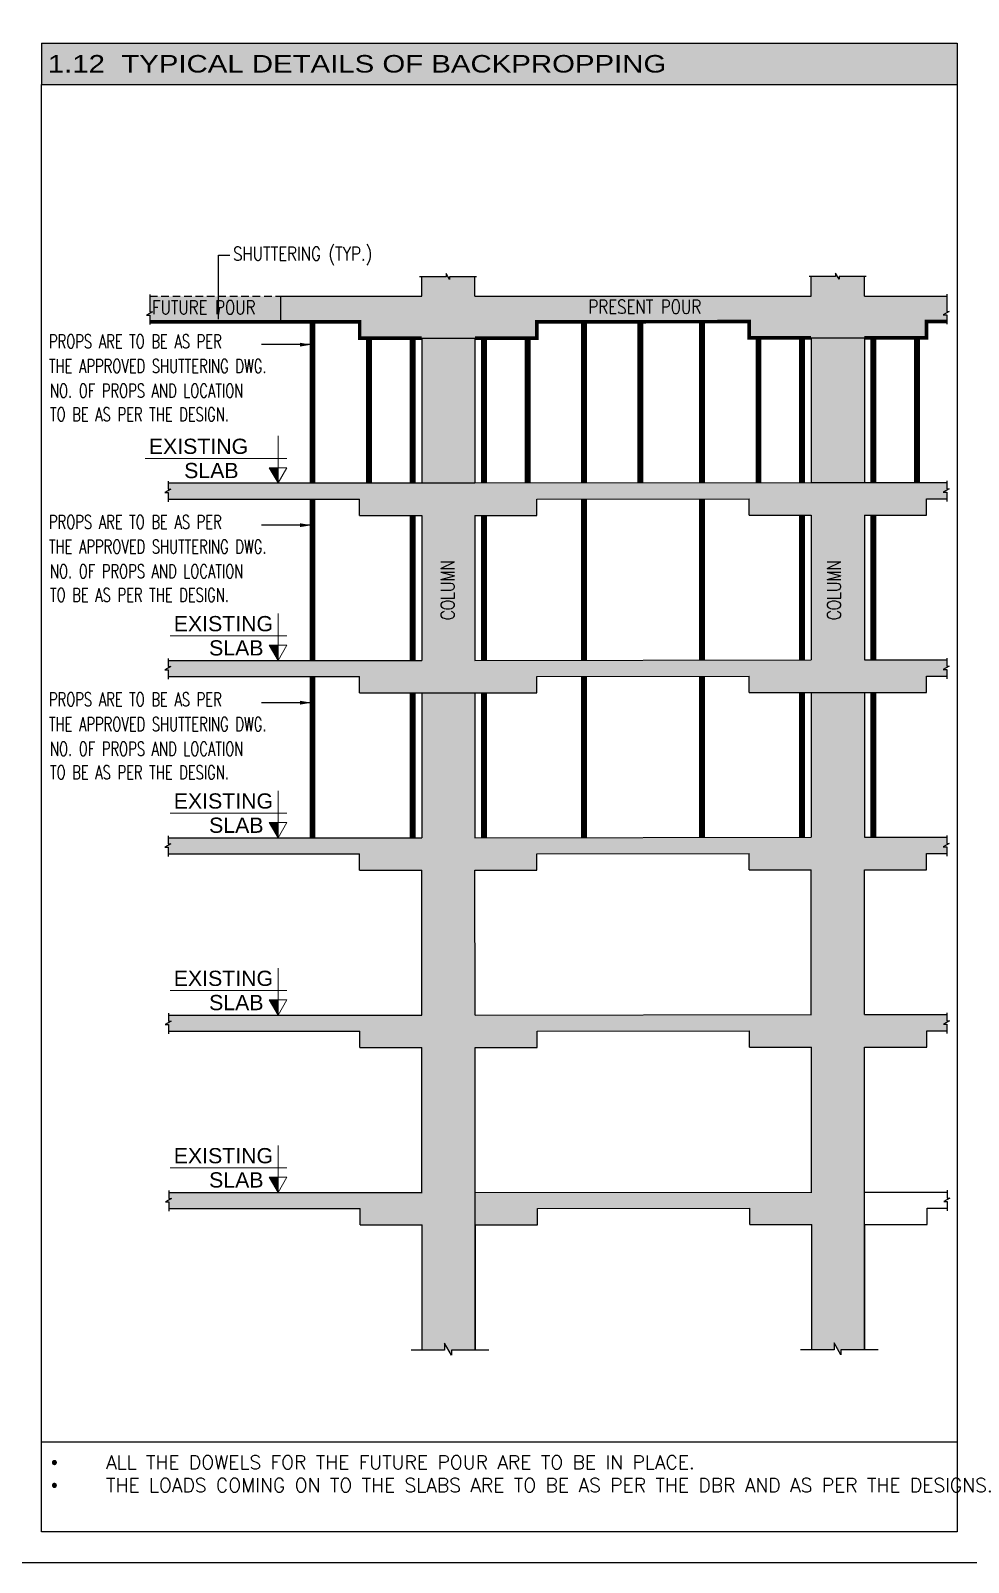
# Model space of a CAD drawing. Header units: inches. Extents: x 74008 to 297778, y 30011 to 129011.
# Drawn here: x 126220 to 144687, y 30011 to 60168 of the extents above; entities that cross this region are included whole.
import ezdxf

# ---------------------------------------------------------------- set-up
doc = ezdxf.new("R2010")
doc.units = ezdxf.units.IN
doc.header["$MEASUREMENT"] = 0
doc.linetypes.add('HIDDEN', pattern=[0.375, 0.25, -0.125])
for name, color, linetype in [('BEAM', 7, 'Continuous'), ('BEAM_DETAILING_DIMENSION_ARROW', 9, 'Continuous'), ('BEAM_SCHEDULE', 7, 'Continuous'), ('BEAM_STEEL_TEXT', 7, 'Continuous'), ('BORDER', 5, 'Continuous'), ('TEXT', 7, 'Continuous')]:
    doc.layers.add(name, color=color, linetype=linetype)
doc.layers.add('Level', color=1, linetype='Continuous', lineweight=15)
doc.layers.add('SOLID', color=11, linetype='Continuous', lineweight=15)
doc.styles.add('ARIAL', font='arial.ttf')
doc.styles.add('ROMANS', font='romans.shx')
doc.dimstyles.new('DIM-150', dxfattribs={"dimscale": 150, "dimtxt": 1.8, "dimasz": 1.25, "dimexe": 1, "dimexo": 1, "dimgap": 1, "dimtad": 1, "dimdec": 0, "dimzin": 0, "dimdsep": 46, "dimtxsty": 'ROMANS', "dimblk2": 'DOT', "dimcen": 0.0625, "dimdle": 0.5, "dimclrd": 9, "dimclre": 9, "dimclrt": 7, "dimadec": 0, "dimazin": 0, "dimtfac": 1, "dimtdec": 0, "dimtmove": 0, "dimatfit": 3, "dimfxl": 0, "dimtolj": 1, "dimtzin": 3, "dimarcsym": 0})

# ---------------------------------------------------------------- blocks, each defined once
blk = doc.blocks.new('*T112')
at = {"layer": 'BEAM_SCHEDULE', "color": 4}
for p, q in [((0, 0), (18036, 0)), ((0, 0), (0, -810)), ((18036, 0), (18036, -810)), ((0, -810), (18036, -810))]:
    blk.add_line(p, q, dxfattribs=at)
at = {"layer": 'BEAM_SCHEDULE', "color": 58}
blk.add_solid([(0, 0), (0, -810), (18036, 0), (18036, -810)], dxfattribs=at)
at = {"layer": 'BEAM_SCHEDULE', "color": 3, "insert": (126, -405), "char_height": 345, "width": 17784.35, "attachment_point": 4, "style": 'ARIAL'}
blk.add_mtext('{\\W1.2;1.12  TYPICAL DETAILS OF BACKPROPPING}', dxfattribs=at)
blk = doc.blocks.new('_DOT')
at = {"color": 0, "linetype": 'ByBlock'}
blk.add_line((-0.5, 0), (-1, 0), dxfattribs=at)
at = {"color": 0, "linetype": 'ByBlock', "const_width": 0.5}
blk.add_lwpolyline([(-0.25, 0, 1), (0.25, 0, 1)], format="xyb", close=True, dxfattribs=at)

msp = doc.modelspace()

# ---------------------------------------------------------------- hatches: boundary and pattern name
at = {"layer": 'Level'}
for points in [[(130918.6, 51562.1), (131092, 51562.1), (131092, 51261.7)], [(130918.6, 48070.5), (131092, 48070.5), (131092, 47770.1)], [(130918.6, 44578.9), (131092, 44578.9), (131092, 44278.5)], [(130918.6, 41087.3), (131092, 41087.3), (131092, 40787)], [(130918.6, 37595.8), (131092, 37595.8), (131092, 37295.4)]]:
    msp.add_hatch(color=11, dxfattribs=at).paths.add_polyline_path(points)
at = {"layer": 'SOLID'}
msp.add_hatch(color=256, dxfattribs=at).paths.add_polyline_path([(143860.3, 54440.3), (144259.8, 54440.3), (144259.8, 54570.8), (144192.7, 54570.8), (144311.1, 54637.9), (144259.8, 54637.9), (144259.8, 54936.9), (142638.2, 54936.9), (142638.2, 55329.1), (142139.1, 55329.1), (142139.1, 55277.8), (142072.1, 55396.2), (142072.1, 55329.1), (141590.7, 55329.1), (141590.7, 54936.9), (134968.4, 54936.9), (134968.4, 55322), (134469.3, 55322), (134469.3, 55270.7), (134402.3, 55389.1), (134402.3, 55322), (133920.9, 55322), (133920.9, 54936.9), (131147, 54936.9), (131147, 54433.2), (132698.8, 54433.2), (132698.8, 54113.1), (133920.9, 54113.1), (134968.4, 54113.1), (136190.4, 54113.1), (136190.4, 54433.2), (140368.7, 54440.3), (140368.7, 54120.2), (141590.7, 54120.2), (142638.2, 54120.2), (143860.3, 54120.2)])
h = msp.add_hatch(color=256, dxfattribs=at)
h.paths.add_polyline_path([(131147, 54936.9), (128567.2, 54936.9), (128567.2, 54630.8), (128618.6, 54630.8), (128500.2, 54563.8), (128567.2, 54563.8), (128567.2, 54433.2), (131147, 54433.2)])
h.paths.add_polyline_path([(128585.7, 54515.7), (130962.9, 54515.7), (130962.9, 54920.7), (128585.7, 54920.7)], flags=24)
h = msp.add_hatch(color=256, dxfattribs=at)
h.paths.add_polyline_path([(134968.4, 54113.1), (133920.9, 54113.1), (133920.9, 51261.7), (134968.4, 51261.7)])
h.paths.add_polyline_path([(142638.2, 54120.2), (141590.7, 54120.2), (141590.7, 51268.8), (142638.2, 51268.8)])
h = msp.add_hatch(color=256, dxfattribs=at)
h.paths.add_polyline_path([(143860.3, 50948.7), (144259.8, 50948.7), (144259.8, 51079.3), (144192.8, 51079.3), (144311.1, 51146.3), (144259.8, 51146.3), (144259.8, 51268.8), (142638.2, 51268.8), (141590.7, 51268.8), (134968.4, 51261.7), (133920.9, 51261.7), (128928.1, 51261.7), (128928.1, 51139.2), (128979.4, 51139.2), (128861, 51072.2), (128928.1, 51072.2), (128928.1, 50941.6), (132698.8, 50941.6), (132698.8, 50621.6), (133920.9, 50621.6), (133920.9, 47770.1), (128928.1, 47770.1), (128928.1, 47647.7), (128979.4, 47647.7), (128861, 47580.6), (128928.1, 47580.6), (128928.1, 47450.1), (132698.8, 47450.1), (132698.8, 47130), (133920.9, 47130), (134968.4, 47130), (136190.4, 47130), (136190.4, 47450.1), (140368.7, 47457.1), (140368.7, 47137.1), (141590.7, 47137.1), (142638.2, 47137.1), (143860.3, 47137.1), (143860.3, 47457.1), (144259.8, 47457.1), (144259.8, 47587.7), (144192.8, 47587.7), (144311.1, 47654.7), (144259.8, 47654.7), (144259.8, 47777.2), (142638.2, 47777.2), (142638.2, 50628.6), (143860.3, 50628.6)])
h.paths.add_polyline_path([(134968.4, 50621.6), (136190.4, 50621.6), (136190.4, 50941.6), (140368.7, 50948.7), (140368.7, 50628.6), (141590.7, 50628.6), (141590.7, 47777.2), (134968.4, 47770.1)], flags=16)
h.paths.add_polyline_path([(142241.6, 48525.8), (142241.6, 49905.3), (141836.6, 49905.3), (141836.6, 48525.8)], flags=24)
h.paths.add_polyline_path([(134637.7, 48525.8), (134637.7, 49905.3), (134232.7, 49905.3), (134232.7, 48525.8)], flags=24)
h = msp.add_hatch(color=256, dxfattribs=at)
h.paths.add_polyline_path([(134968.4, 47130), (133920.9, 47130), (133920.9, 44278.5), (128928.1, 44278.5), (128928.1, 44156.1), (128979.4, 44156.1), (128861, 44089), (128928.1, 44089), (128928.1, 43958.5), (132698.8, 43958.5), (132698.8, 43638.4), (133920.9, 43638.4), (133920.9, 40787), (128934, 40787), (128934, 40664.5), (128985.3, 40664.5), (128866.9, 40597.5), (128934, 40597.5), (128934, 40466.9), (132704.8, 40466.9), (132704.8, 40146.8), (133926.8, 40146.8), (133926.8, 37295.4), (128939.9, 37295.4), (128939.9, 37173), (128991.2, 37173), (128872.8, 37105.9), (128939.9, 37105.9), (128939.9, 36975.3), (132710.7, 36975.3), (132710.7, 36655.3), (133932.7, 36655.3), (133932.7, 34190.9), (134371.7, 34190.9), (134371.7, 34325), (134505.8, 34088.2), (134505.8, 34190.9), (134974.3, 34190.9), (134974.3, 40146.8), (136196.3, 40146.8), (136196.3, 40466.9), (140374.6, 40474), (140374.6, 40153.9), (141596.6, 40153.9), (141596.6, 37302.5), (134974.3, 37295.4), (134974.3, 36655.3), (136202.2, 36655.3), (136202.2, 36975.3), (140380.5, 36982.4), (140380.5, 36662.3), (141602.5, 36662.3), (141602.5, 34197.9), (142041.5, 34198), (142041.5, 34332), (142175.6, 34095.3), (142175.6, 34198), (142644.1, 34198), (142644.1, 40153.9), (143866.2, 40153.9), (143866.2, 40474), (144265.7, 40474), (144265.7, 40604.5), (144198.7, 40604.5), (144317.1, 40671.6), (144265.7, 40671.6), (144265.7, 40794), (142644.1, 40794), (142638.2, 43645.5), (143860.3, 43645.5), (143860.3, 43965.5), (144259.8, 43965.5), (144259.8, 44096.1), (144192.8, 44096.1), (144311.1, 44163.2), (144259.8, 44163.2), (144259.8, 44285.6), (142638.2, 44285.6), (142638.2, 47137.1), (141590.7, 47137.1), (141590.7, 44285.6), (134968.4, 44278.5)])
h.paths.add_polyline_path([(134968.4, 43638.4), (136190.4, 43638.4), (136190.4, 43958.5), (140368.7, 43965.5), (140368.7, 43645.5), (141590.7, 43645.5), (141590.7, 40794), (134974.3, 40787)], flags=16)

# ---------------------------------------------------------------- linework, layer by layer
at = {"color": 8}
for p, q in [((133920.9, 54113.1), (134968.4, 54113.1)), ((141590.7, 54120.2), (142638.2, 54120.2)), ((141590.7, 51268.8), (142638.2, 51268.8)), ((133920.9, 51261.7), (134968.4, 51261.7)), ((133920.9, 47130), (134968.4, 47130)), ((141590.7, 47137.1), (142638.2, 47137.1))]:
    msp.add_line(p, q, dxfattribs=at)
msp.add_lwpolyline([(126432.6, 59107.9), (144468.3, 59107.9), (144468.3, 30611.6), (126432.6, 30611.6)], close=True, dxfattribs=at)
at = {"color": 3, "const_width": 69.8}
for points in [[(128567.2, 54433.2), (132698.8, 54433.2), (132698.8, 54113.1), (133920.9, 54113.1)], [(134968.4, 54113.1), (136190.4, 54113.1), (136190.4, 54433.2), (140368.7, 54440.3), (140368.7, 54120.2), (141590.7, 54120.2)], [(142638.2, 54120.2), (143860.3, 54120.2), (143860.3, 54440.3), (144259.8, 54440.3)]]:
    msp.add_lwpolyline(points, dxfattribs=at)
at = {"color": 54, "const_width": 116.4}
for points in [[(131771.6, 54433.2), (131771.6, 51261.7)], [(137117.7, 54433.2), (137117.7, 51261.7)], [(138229.1, 54433.2), (138229.1, 51261.7)], [(139441.4, 54440.3), (139441.4, 51268.8)], [(132883.1, 54113.1), (132883.1, 51261.7)], [(133742.6, 54113.1), (133742.6, 51261.7)], [(135146.7, 54113.1), (135146.7, 51261.7)], [(136006.2, 54113.1), (136006.2, 51261.7)], [(140552.9, 54120.2), (140552.9, 51268.8)], [(141412.4, 54120.2), (141412.4, 51268.8)], [(142816.5, 54120.2), (142816.5, 51268.8)], [(143676, 54120.2), (143676, 51268.8)], [(131771.6, 47770.1), (131771.6, 50941.6)], [(137117.7, 47770.1), (137117.7, 50941.6)], [(139441.4, 47777.2), (139441.4, 50948.7)], [(133742.6, 47770.1), (133742.6, 50621.6)], [(135146.7, 47770.1), (135146.7, 50621.6)], [(141412.4, 47777.2), (141412.4, 50628.6)], [(142816.5, 47777.2), (142816.5, 50628.6)], [(131771.6, 44278.5), (131771.6, 47450.1)], [(137117.7, 44278.5), (137117.7, 47450.1)], [(139441.4, 44285.6), (139441.4, 47457.1)], [(133742.6, 44278.5), (133742.6, 47130)], [(135146.7, 44278.5), (135146.7, 47130)], [(141412.4, 44285.6), (141412.4, 47137.1)], [(142816.5, 44285.6), (142816.5, 47137.1)]]:
    msp.add_lwpolyline(points, dxfattribs=at)
at = {"layer": 'BEAM'}
for p, q in [((133920.9, 54936.9), (133920.9, 55322)), ((134968.4, 54936.9), (134968.4, 55322)), ((141590.7, 54936.9), (141590.7, 55329.1)), ((142638.2, 54936.9), (142638.2, 55329.1)), ((131147, 54936.9), (133920.9, 54936.9)), ((131147, 54433.2), (131147, 54936.9)), ((134968.4, 54936.9), (141590.7, 54936.9)), ((142638.2, 54936.9), (144259.8, 54936.9)), ((131147, 54433.2), (132698.8, 54433.2)), ((132698.8, 54113.1), (132698.8, 54433.2)), ((136190.4, 54433.2), (140368.7, 54440.3)), ((136190.4, 54113.1), (136190.4, 54433.2)), ((140368.7, 54120.2), (140368.7, 54440.3)), ((143860.3, 54120.2), (143860.3, 54440.3)), ((143860.3, 54440.3), (144034.3, 54440.3)), ((132698.8, 54113.1), (133920.9, 54113.1)), ((133920.9, 54113.1), (133920.9, 51261.7)), ((134968.4, 54113.1), (134968.4, 51261.7)), ((134968.4, 54113.1), (136190.4, 54113.1)), ((140368.7, 54120.2), (141590.7, 54120.2)), ((141590.7, 54120.2), (141590.7, 51268.8)), ((142638.2, 54120.2), (143860.3, 54120.2)), ((142638.2, 54120.2), (142638.2, 51268.8)), ((134968.4, 51261.7), (141590.7, 51268.8)), ((142638.2, 51268.8), (144259.8, 51268.8)), ((128928.1, 51261.7), (133920.9, 51261.7)), ((128928.1, 50941.6), (132698.8, 50941.6)), ((132698.8, 50621.6), (132698.8, 50941.6)), ((136190.4, 50941.6), (140368.7, 50948.7)), ((136190.4, 50621.6), (136190.4, 50941.6)), ((140368.7, 50628.6), (140368.7, 50948.7)), ((143860.3, 50628.6), (143860.3, 50948.7)), ((143860.3, 50948.7), (144259.8, 50948.7)), ((132698.8, 50621.6), (133920.9, 50621.6)), ((133920.9, 50621.6), (133920.9, 47770.1)), ((134968.4, 50621.6), (134968.4, 47770.1)), ((134968.4, 50621.6), (136190.4, 50621.6)), ((140368.7, 50628.6), (141590.7, 50628.6)), ((141590.7, 50628.6), (141590.7, 47777.2)), ((142638.2, 50628.6), (142638.2, 47777.2)), ((142638.2, 50628.6), (143860.3, 50628.6)), ((128928.1, 47770.1), (133920.9, 47770.1)), ((134968.4, 47770.1), (141590.7, 47777.2)), ((142638.2, 47777.2), (144259.8, 47777.2)), ((128928.1, 47450.1), (132698.8, 47450.1)), ((132698.8, 47130), (132698.8, 47450.1)), ((136190.4, 47450.1), (140368.7, 47457.1)), ((136190.4, 47130), (136190.4, 47450.1)), ((140368.7, 47137.1), (140368.7, 47457.1)), ((143860.3, 47137.1), (143860.3, 47457.1)), ((143860.3, 47457.1), (144259.8, 47457.1)), ((132698.8, 47130), (133920.9, 47130)), ((133920.9, 47130), (133920.9, 44278.5)), ((134968.4, 47130), (136190.4, 47130)), ((134968.4, 47130), (134968.4, 44278.5)), ((140368.7, 47137.1), (141590.7, 47137.1)), ((141590.7, 47137.1), (141590.7, 44285.6)), ((142638.2, 47137.1), (143860.3, 47137.1)), ((142638.2, 47137.1), (142638.2, 44285.6)), ((128928.1, 44278.5), (133920.9, 44278.5)), ((134968.4, 44278.5), (141590.7, 44285.6)), ((142638.2, 44285.6), (144259.8, 44285.6)), ((128928.1, 43958.5), (132698.8, 43958.5)), ((132698.8, 43638.4), (132698.8, 43958.5)), ((136190.4, 43958.5), (140368.7, 43965.5)), ((136190.4, 43638.4), (136190.4, 43958.5)), ((140368.7, 43645.5), (140368.7, 43965.5)), ((143860.3, 43645.5), (143860.3, 43965.5)), ((143860.3, 43965.5), (144259.8, 43965.5)), ((132698.8, 43638.4), (133920.9, 43638.4)), ((133920.9, 40787), (133920.9, 43638.4)), ((134968.4, 43638.4), (136190.4, 43638.4)), ((134974.3, 40787), (134968.4, 43638.4)), ((140368.7, 43645.5), (141590.7, 43645.5)), ((141590.7, 40794), (141590.7, 43645.5)), ((142638.2, 43645.5), (143860.3, 43645.5)), ((142644.1, 40794), (142638.2, 43645.5)), ((128934, 40787), (133920.9, 40787)), ((134974.3, 40787), (141596.6, 40794)), ((142644.1, 40794), (144265.7, 40794)), ((128934, 40466.9), (132704.8, 40466.9)), ((132704.8, 40146.8), (132704.8, 40466.9)), ((136196.3, 40466.9), (140374.6, 40474)), ((136196.3, 40146.8), (136196.3, 40466.9)), ((140374.6, 40153.9), (140374.6, 40474)), ((143866.2, 40153.9), (143866.2, 40474)), ((143866.2, 40474), (144265.7, 40474)), ((132704.8, 40146.8), (133926.8, 40146.8)), ((133926.8, 37295.4), (133926.8, 40146.8)), ((134974.3, 40146.8), (136196.3, 40146.8)), ((134974.3, 34190.9), (134974.3, 40146.8)), ((140374.6, 40153.9), (141596.6, 40153.9)), ((141596.6, 37302.5), (141596.6, 40153.9)), ((142644.1, 40153.9), (143866.2, 40153.9)), ((142644.1, 34198), (142644.1, 40153.9)), ((128939.9, 37295.4), (133932.7, 37295.4)), ((134980.2, 37295.4), (141602.5, 37302.5)), ((142650, 37302.5), (144271.6, 37302.5)), ((128939.9, 36975.3), (132710.7, 36975.3)), ((132710.7, 36655.3), (132710.7, 36975.3)), ((136202.2, 36975.3), (140380.5, 36982.4)), ((136202.2, 36655.3), (136202.2, 36975.3)), ((140380.5, 36662.3), (140380.5, 36982.4)), ((143872.1, 36662.3), (143872.1, 36982.4)), ((143872.1, 36982.4), (144271.6, 36982.4)), ((132710.7, 36655.3), (133932.7, 36655.3)), ((133932.7, 34190.9), (133932.7, 36655.3)), ((134980.2, 36655.3), (136202.2, 36655.3)), ((134980.2, 34190.9), (134980.2, 36655.3)), ((140380.5, 36662.3), (141602.5, 36662.3)), ((141602.5, 34197.9), (141602.5, 36662.3)), ((142650, 36662.3), (143872.1, 36662.3)), ((142650, 34198), (142650, 36662.3))]:
    msp.add_line(p, q, dxfattribs=at)
at = {"layer": 'BEAM', "color": 8, "linetype": 'HIDDEN', "ltscale": 600}
for p, q in [((128567.2, 54936.9), (131147, 54936.9)), ((128567.2, 54433.2), (131147, 54433.2)), ((144034.3, 54440.3), (144259.8, 54440.3))]:
    msp.add_line(p, q, dxfattribs=at)
at = {"layer": 'BEAM', "color": 8}
for points in [[(135002.6, 55322), (134469.3, 55322), (134469.3, 55270.7), (134402.3, 55389.1), (134402.3, 55322), (133880.6, 55322)], [(142672.5, 55329.1), (142139.1, 55329.1), (142139.1, 55277.8), (142072.1, 55396.2), (142072.1, 55329.1), (141550.5, 55329.1)], [(128567.2, 54973.6), (128567.2, 54630.8), (128618.6, 54630.8), (128500.2, 54563.8), (128567.2, 54563.8), (128567.2, 54380.8)], [(144259.8, 54980.7), (144259.8, 54637.9), (144311.1, 54637.9), (144192.7, 54570.8), (144259.8, 54570.8), (144259.8, 54387.9)], [(128928.1, 51298.4), (128928.1, 51139.2), (128979.4, 51139.2), (128861, 51072.2), (128928.1, 51072.2), (128928.1, 50889.2)], [(144259.8, 51305.5), (144259.8, 51146.3), (144311.1, 51146.3), (144192.8, 51079.3), (144259.8, 51079.3), (144259.8, 50896.3)], [(128928.1, 47806.8), (128928.1, 47647.7), (128979.4, 47647.7), (128861, 47580.6), (128928.1, 47580.6), (128928.1, 47397.6)], [(144259.8, 47813.9), (144259.8, 47654.7), (144311.1, 47654.7), (144192.8, 47587.7), (144259.8, 47587.7), (144259.8, 47404.7)], [(128928.1, 44315.3), (128928.1, 44156.1), (128979.4, 44156.1), (128861, 44089), (128928.1, 44089), (128928.1, 43906.1)], [(144259.8, 44322.3), (144259.8, 44163.2), (144311.1, 44163.2), (144192.8, 44096.1), (144259.8, 44096.1), (144259.8, 43913.1)], [(128934, 40823.7), (128934, 40664.5), (128985.3, 40664.5), (128866.9, 40597.5), (128934, 40597.5), (128934, 40414.5)], [(144265.7, 40830.8), (144265.7, 40671.6), (144317.1, 40671.6), (144198.7, 40604.5), (144265.7, 40604.5), (144265.7, 40421.6)], [(128939.9, 37332.1), (128939.9, 37173), (128991.2, 37173), (128872.8, 37105.9), (128939.9, 37105.9), (128939.9, 36922.9)], [(144271.6, 37339.2), (144271.6, 37180), (144323, 37180), (144204.6, 37113), (144271.6, 37113), (144271.6, 36930)], [(135243.1, 34190.9), (134505.8, 34190.9), (134505.8, 34088.2), (134371.7, 34325), (134371.7, 34190.9), (133711.4, 34190.9)], [(142912.9, 34198), (142175.6, 34198), (142175.6, 34095.3), (142041.5, 34332), (142041.5, 34198), (141381.2, 34197.9)]]:
    msp.add_lwpolyline(points, dxfattribs=at)
msp.add_lwpolyline([(126432.6, 32384), (144468.3, 32384), (144468.3, 30611.6), (126432.6, 30611.6)], close=True, dxfattribs=at)
at = {"layer": 'BORDER'}
msp.add_lwpolyline([(74007.6, 30010.7), (220692.6, 30010.7), (220692.6, 129010.7), (74007.6, 129010.7)], close=True, dxfattribs=at)
at = {"layer": 'Level'}
for p, q in [((131092, 51261.7), (131092, 52187.2)), ((131265.4, 51744.7), (128477.5, 51744.7)), ((131092, 47770.1), (131092, 48695.6)), ((131265.4, 48253.1), (128968.4, 48253.1)), ((131092, 44278.5), (131092, 45204)), ((131265.4, 44761.5), (128968.4, 44761.5)), ((131092, 40787), (131092, 41712.5)), ((131265.4, 41270), (128968.4, 41270)), ((131092, 37295.4), (131092, 38220.9)), ((131265.4, 37778.4), (128968.4, 37778.4))]:
    msp.add_line(p, q, dxfattribs=at)
for points in [[(131092, 51261.7), (130918.6, 51562.1), (131265.4, 51562.1)], [(131092, 47770.1), (130918.6, 48070.5), (131265.4, 48070.5)], [(131092, 44278.5), (130918.6, 44578.9), (131265.4, 44578.9)], [(131092, 40787), (130918.6, 41087.3), (131265.4, 41087.3)], [(131092, 37295.4), (130918.6, 37595.8), (131265.4, 37595.8)]]:
    msp.add_lwpolyline(points, close=True, dxfattribs=at)

# ---------------------------------------------------------------- block references
msp.add_blockref('*T112', (126432.6, 59918))

# ---------------------------------------------------------------- texts
at = {"layer": 'BEAM_STEEL_TEXT', "style": 'ROMANS', "width": 0.8}
for s, p in [('FUTURE POUR', (128612, 54583.2)), ('PRESENT POUR', (137203.9, 54595.6))]:
    msp.add_text(s, height=270, dxfattribs=at).set_placement(p)
for p in [(134570.2, 48562.4), (142174.1, 48562.4)]:
    msp.add_text('COLUMN', height=270, rotation=90, dxfattribs=at).set_placement(p)
at = {"layer": 'Level', "style": 'ARIAL'}
for s, p in [('EXISTING', (128548, 51834.1, 0)), ('SLAB', (129243.8, 51357, 0)), ('EXISTING', (129038.8, 48342.5, 0)), ('SLAB', (129734.6, 47865.5, 0)), ('EXISTING', (129038.8, 44851, 0)), ('SLAB', (129734.6, 44373.9, 0)), ('EXISTING', (129038.8, 41359.4, 0)), ('SLAB', (129734.6, 40882.3, 0)), ('EXISTING', (129038.8, 37867.8, 0)), ('SLAB', (129734.6, 37390.7, 0))]:
    msp.add_text(s, height=300, dxfattribs=at).set_placement(p)
at = {"layer": 'TEXT', "color": 6, "style": 'ROMANS'}
for s, width, p in [('SHUTTERING (TYP.)', 0.8, (130205.8, 55640.7)), ('PROPS ARE TO BE AS PER', 0.7, (126580.8, 53914.7)), ('THE APPROVED SHUTTERING DWG.', 0.7, (126580.8, 53427.9)), ('NO. OF PROPS AND LOCATION', 0.7, (126601.3, 52942.3)), ('TO BE AS PER THE DESIGN.', 0.7, (126601.3, 52477.1)), ('PROPS ARE TO BE AS PER', 0.7, (126580.8, 50360.7)), ('THE APPROVED SHUTTERING DWG.', 0.7, (126580.8, 49873.9)), ('NO. OF PROPS AND LOCATION', 0.7, (126601.3, 49388.3)), ('TO BE AS PER THE DESIGN.', 0.7, (126601.3, 48923.1)), ('PROPS ARE TO BE AS PER', 0.7, (126580.8, 46865.6)), ('THE APPROVED SHUTTERING DWG.', 0.7, (126580.8, 46378.8)), ('NO. OF PROPS AND LOCATION', 0.7, (126601.3, 45893.2)), ('TO BE AS PER THE DESIGN.', 0.7, (126601.3, 45428))]:
    msp.add_text(s, height=270, dxfattribs=dict(at, width=width)).set_placement(p)
at = {"layer": 'TEXT', "insert": (126625.4, 32116.1), "char_height": 270, "attachment_point": 1, "style": 'ROMANS'}
msp.add_mtext_dynamic_manual_height_columns('{\\fSymbol|b0|i0|c2|p18;·^I}ALL THE DOWELS FOR THE FUTURE POUR ARE TO BE IN PLACE.\\P{\\fSymbol|b0|i0|c2|p18;·^I}THE LOADS COMING ON TO THE SLABS ARE TO BE AS PER THE DBR AND AS PER THE DESIGNS.', width=17712.361, gutter_width=1000, heights=[2156.9], dxfattribs=at)

# ---------------------------------------------------------------- leaders
at = {"layer": 'BEAM_DETAILING_DIMENSION_ARROW', "color": 9}
for points in [[(129917.4, 54485.5), (129917.4, 55744.1), (130145, 55744.1)], [(131752.4, 53985.3), (130766.2, 53985.3)], [(131752.4, 50431.3), (130766.2, 50431.3)], [(131752.4, 46936.3), (130766.2, 46936.3)]]:
    msp.add_leader(points, dimstyle='DIM-150', override={"dimasz": 1.5}, dxfattribs=at)

doc.saveas('drawing.dxf')
